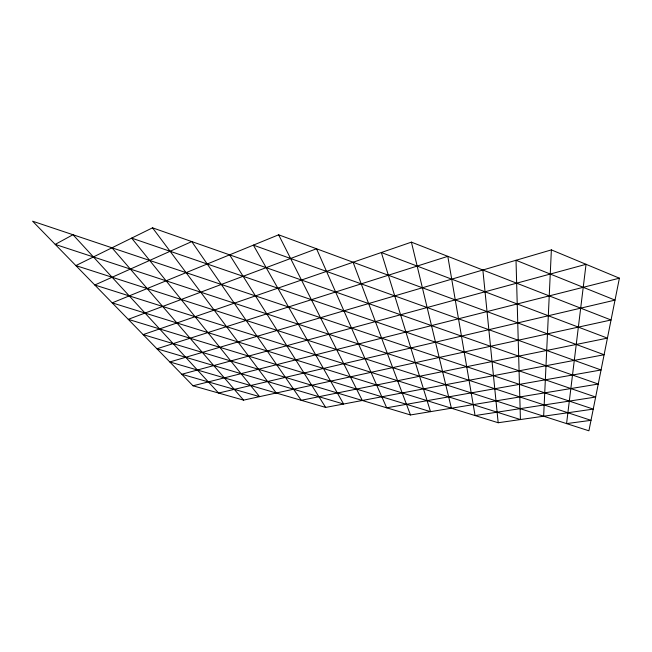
<?xml version="1.0" encoding="UTF-8"?>
<svg xmlns="http://www.w3.org/2000/svg" width="652" height="652" viewBox="0 0 652 652"><rect width="100%" height="100%" fill="white"/><g stroke="black" fill="none" stroke-linecap="round" stroke-linejoin="round"><path stroke-width="0.98" d="M543.646 416.229L551.372 249.887L169.797 361.958L325.65 407.418L604.111 354.729L278.632 234.802L112.193 302.862L498.177 422.74L593.247 409.114L32.6 221.199L193.008 385.78L243.579 400.132L611.046 319.993L411.404 242.145L143.13 334.606L410.467 414.957L598.251 384.044L152.527 227.825L75.868 265.584L588.911 430.801L619.4 278.184L551.372 249.887M193.008 385.78L619.4 278.184M111.981 247.801L243.579 400.132M152.527 227.825L276.236 393.009M229.618 254.842L325.65 407.418M278.632 234.802L362.316 400.483M353.099 262.243L410.467 414.957M411.404 242.145L451.396 408.217M482.863 270.01L498.177 422.74M586.042 264.313L566.564 423.604L591.005 420.336L55.216 244.402L72.983 234.728L218.591 393.042L615.023 300.107L516.017 260.27L520.426 419.554L94.793 285.005L191.761 241.582L301.24 400.304L607.428 338.127L381.338 252.511L430.507 411.656L128.257 319.341L316.546 248.771L386.685 407.81L601.062 369.977L253.375 245.128L343.604 404.02L156.945 348.771L447.802 256.342L475.08 415.568L595.659 397.052L131.647 238.11L259.577 396.636L181.794 374.264L586.042 264.313"/></g></svg>
